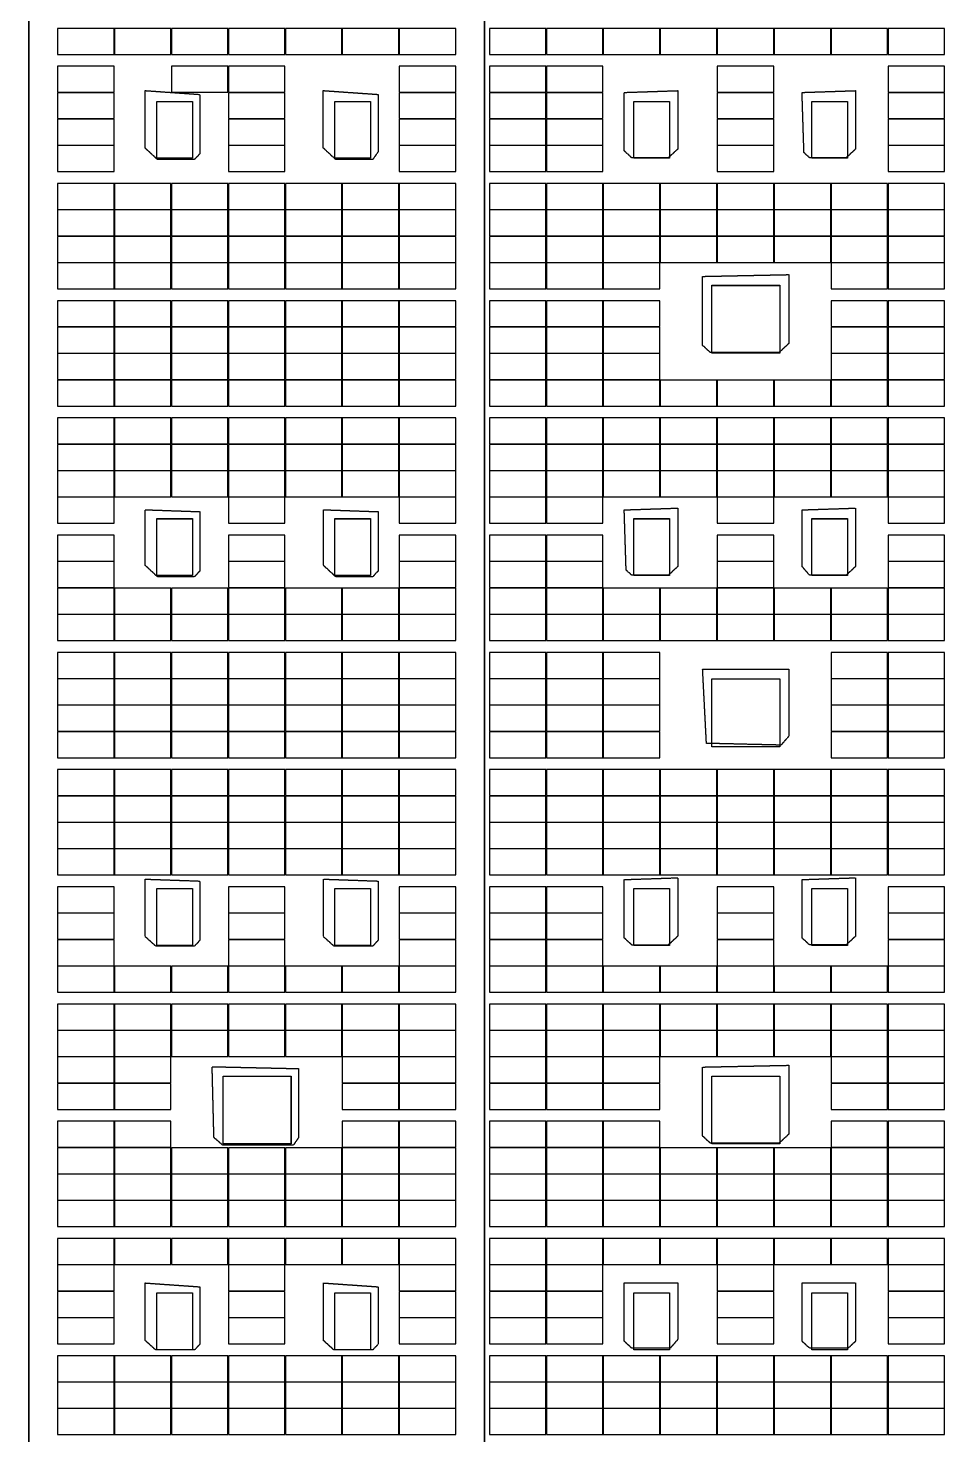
# Model space of a CAD drawing. Header units: millimetres. Extents: x -330863 to 383137, y -246038 to 314990.
# Drawn here: x -64626 to -25996, y 33059 to 92387 of the extents above; entities that cross this region are included whole.
import ezdxf

# ---------------------------------------------------------------- set-up
doc = ezdxf.new("R2010")
doc.units = ezdxf.units.MM
doc.linetypes.add('DASHED', pattern=[1.524, 1.27, -0.254])
doc.linetypes.add('HIDDEN', pattern=[0.375, 0.25, -0.125])
doc.layers.add('X消防车道', color=6, linetype='HIDDEN', lineweight=18)
for name, color, linetype in [('屋脊线', 7, 'ByLayer'), ('组件', 7, 'ByLayer'), ('阴影', 8, 'DASHED'), ('障碍物', 7, 'ByLayer')]:
    doc.layers.add(name, color=color, linetype=linetype)

# ---------------------------------------------------------------- blocks, each defined once
blk = doc.blocks.new('*U6')
at = {"layer": '屋脊线', "color": 30}
for p, q in [((-64596, -129651, 8900), (-64600, 145849, 8900)), ((-45396, -129651, 10100), (-45400, 145849, 10100))]:
    blk.add_line(p, q, dxfattribs=at)
at = {"flags": 1}
for tag in ['unit_id', 'unit_name']:
    blk.add_attdef(tag, (0, 0), '', height=2.5, dxfattribs=at)
blk = doc.blocks.new('*U80')
at = {"layer": '障碍物', "color": 1}
blk.add_polyline3d([(-59200, 89299, 10), (-57700, 89299, 10), (-57700, 86899, 10), (-59200, 86899, 10)], close=True, dxfattribs=at)
at = {"flags": 1}
for tag in ['height', 'shape']:
    blk.add_attdef(tag, (0, 0), '', height=2.5, dxfattribs=at)
blk = doc.blocks.new('*U81')
at = {"layer": '障碍物', "color": 1}
blk.add_polyline3d([(-51700, 89299, 10), (-50200, 89299, 10), (-50200, 86899, 10), (-51700, 86899, 10)], close=True, dxfattribs=at)
at = {"flags": 1}
for tag in ['height', 'shape']:
    blk.add_attdef(tag, (0, 0), '', height=2.5, dxfattribs=at)
blk = doc.blocks.new('*U82')
at = {"layer": '障碍物', "color": 1}
blk.add_polyline3d([(-59200, 71699, 10), (-57700, 71699, 10), (-57700, 69299, 10), (-59200, 69299, 10)], close=True, dxfattribs=at)
at = {"flags": 1}
for tag in ['height', 'shape']:
    blk.add_attdef(tag, (0, 0), '', height=2.5, dxfattribs=at)
blk = doc.blocks.new('*U83')
at = {"layer": '障碍物', "color": 1}
blk.add_polyline3d([(-51700, 71699, 10), (-50200, 71699, 10), (-50200, 69299, 10), (-51700, 69299, 10)], close=True, dxfattribs=at)
at = {"flags": 1}
for tag in ['height', 'shape']:
    blk.add_attdef(tag, (0, 0), '', height=2.5, dxfattribs=at)
blk = doc.blocks.new('*U84')
at = {"layer": '障碍物', "color": 1}
blk.add_polyline3d([(-59200, 56099, 10), (-57700, 56099, 10), (-57700, 53699, 10), (-59200, 53699, 10)], close=True, dxfattribs=at)
at = {"flags": 1}
for tag in ['height', 'shape']:
    blk.add_attdef(tag, (0, 0), '', height=2.5, dxfattribs=at)
blk = doc.blocks.new('*U85')
at = {"layer": '障碍物', "color": 1}
blk.add_polyline3d([(-51700, 56099, 10), (-50200, 56099, 10), (-50200, 53699, 10), (-51700, 53699, 10)], close=True, dxfattribs=at)
at = {"flags": 1}
for tag in ['height', 'shape']:
    blk.add_attdef(tag, (0, 0), '', height=2.5, dxfattribs=at)
blk = doc.blocks.new('*U86')
at = {"layer": '障碍物', "color": 1}
blk.add_polyline3d([(-59200, 39049, 10), (-57700, 39049, 10), (-57700, 36649, 10), (-59200, 36649, 10)], close=True, dxfattribs=at)
at = {"flags": 1}
for tag in ['height', 'shape']:
    blk.add_attdef(tag, (0, 0), '', height=2.5, dxfattribs=at)
blk = doc.blocks.new('*U87')
at = {"layer": '障碍物', "color": 1}
blk.add_polyline3d([(-51700, 39049, 10), (-50200, 39049, 10), (-50200, 36649, 10), (-51700, 36649, 10)], close=True, dxfattribs=at)
at = {"flags": 1}
for tag in ['height', 'shape']:
    blk.add_attdef(tag, (0, 0), '', height=2.5, dxfattribs=at)
blk = doc.blocks.new('*U108')
at = {"layer": '障碍物', "color": 1}
blk.add_polyline3d([(-56410, 48189, 10), (-53550, 48189, 10), (-53550, 45329, 10), (-56410, 45329, 10)], close=True, dxfattribs=at)
at = {"flags": 1}
for tag in ['height', 'shape']:
    blk.add_attdef(tag, (0, 0), '', height=2.5, dxfattribs=at)
blk = doc.blocks.new('*U115')
at = {"layer": '障碍物', "color": 1}
blk.add_polyline3d([(-39100, 89299, 10), (-37600, 89299, 10), (-37600, 86899, 10), (-39100, 86899, 10)], close=True, dxfattribs=at)
at = {"flags": 1}
for tag in ['height', 'shape']:
    blk.add_attdef(tag, (0, 0), '', height=2.5, dxfattribs=at)
blk = doc.blocks.new('*U116')
at = {"layer": '障碍物', "color": 1}
blk.add_polyline3d([(-31600, 89299, 10), (-30100, 89299, 10), (-30100, 86899, 10), (-31600, 86899, 10)], close=True, dxfattribs=at)
at = {"flags": 1}
for tag in ['height', 'shape']:
    blk.add_attdef(tag, (0, 0), '', height=2.5, dxfattribs=at)
blk = doc.blocks.new('*U117')
at = {"layer": '障碍物', "color": 1}
blk.add_polyline3d([(-39100, 71699, 10), (-37600, 71699, 10), (-37600, 69299, 10), (-39100, 69299, 10)], close=True, dxfattribs=at)
at = {"flags": 1}
for tag in ['height', 'shape']:
    blk.add_attdef(tag, (0, 0), '', height=2.5, dxfattribs=at)
blk = doc.blocks.new('*U118')
at = {"layer": '障碍物', "color": 1}
blk.add_polyline3d([(-31600, 71699, 10), (-30100, 71699, 10), (-30100, 69299, 10), (-31600, 69299, 10)], close=True, dxfattribs=at)
at = {"flags": 1}
for tag in ['height', 'shape']:
    blk.add_attdef(tag, (0, 0), '', height=2.5, dxfattribs=at)
blk = doc.blocks.new('*U119')
at = {"layer": '障碍物', "color": 1}
blk.add_polyline3d([(-39100, 56099, 10), (-37600, 56099, 10), (-37600, 53699, 10), (-39100, 53699, 10)], close=True, dxfattribs=at)
at = {"flags": 1}
for tag in ['height', 'shape']:
    blk.add_attdef(tag, (0, 0), '', height=2.5, dxfattribs=at)
blk = doc.blocks.new('*U120')
at = {"layer": '障碍物', "color": 1}
blk.add_polyline3d([(-31600, 56099, 10), (-30100, 56099, 10), (-30100, 53699, 10), (-31600, 53699, 10)], close=True, dxfattribs=at)
at = {"flags": 1}
for tag in ['height', 'shape']:
    blk.add_attdef(tag, (0, 0), '', height=2.5, dxfattribs=at)
blk = doc.blocks.new('*U121')
at = {"layer": '障碍物', "color": 1}
blk.add_polyline3d([(-39100, 39049, 10), (-37600, 39049, 10), (-37600, 36649, 10), (-39100, 36649, 10)], close=True, dxfattribs=at)
at = {"flags": 1}
for tag in ['height', 'shape']:
    blk.add_attdef(tag, (0, 0), '', height=2.5, dxfattribs=at)
blk = doc.blocks.new('*U122')
at = {"layer": '障碍物', "color": 1}
blk.add_polyline3d([(-31600, 39049, 10), (-30100, 39049, 10), (-30100, 36649, 10), (-31600, 36649, 10)], close=True, dxfattribs=at)
at = {"flags": 1}
for tag in ['height', 'shape']:
    blk.add_attdef(tag, (0, 0), '', height=2.5, dxfattribs=at)
blk = doc.blocks.new('*U143')
at = {"layer": '障碍物', "color": 1}
blk.add_polyline3d([(-35810, 81540, 10), (-32950, 81540, 10), (-32950, 78679, 10), (-35810, 78679, 10)], close=True, dxfattribs=at)
at = {"flags": 1}
for tag in ['height', 'shape']:
    blk.add_attdef(tag, (0, 0), '', height=2.5, dxfattribs=at)
blk = doc.blocks.new('*U144')
at = {"layer": '障碍物', "color": 1}
blk.add_polyline3d([(-35810, 64939, 10), (-32950, 64939, 10), (-32950, 62079, 10), (-35810, 62079, 10)], close=True, dxfattribs=at)
at = {"flags": 1}
for tag in ['height', 'shape']:
    blk.add_attdef(tag, (0, 0), '', height=2.5, dxfattribs=at)
blk = doc.blocks.new('*U145')
at = {"layer": '障碍物', "color": 1}
blk.add_polyline3d([(-35810, 48189, 10), (-32950, 48189, 10), (-32950, 45329, 10), (-35810, 45329, 10)], close=True, dxfattribs=at)
at = {"flags": 1}
for tag in ['height', 'shape']:
    blk.add_attdef(tag, (0, 0), '', height=2.5, dxfattribs=at)
blk = doc.blocks.new('*U11')
at = {"layer": '组件', "color": 0}
blk.add_polyline3d([(0, 0, 0), (0, 109.6, 0), (-238, 109.6, 13), (-238, 0, 13)], close=True, dxfattribs=at)
at = {"flags": 1}
for tag in ['mounting-hole-spacing1', 'mounting-hole-spacing2', 'module-material', 'vmpo', 'voco', 'silicon-material', 'panel-length', 'panel-width', 'panel-height', 'userid', 'theme', 'note', 'name', 'pmax', 'company-name', 'id', 'impo', 'isco']:
    blk.add_attdef(tag, (0, 0), '', height=2.5, dxfattribs=at)
blk = doc.blocks.new('*U9')
at = {"layer": '组件', "color": 0}
blk.add_polyline3d([(0, 0, 0), (0, -109.6, 0), (237.9, -109.6, 14.9), (237.9, 0, 14.9)], close=True, dxfattribs=at)
at = {"flags": 1}
for tag in ['mounting-hole-spacing1', 'mounting-hole-spacing2', 'module-material', 'vmpo', 'voco', 'silicon-material', 'panel-length', 'panel-width', 'panel-height', 'userid', 'theme', 'note', 'name', 'pmax', 'company-name', 'id', 'impo', 'isco']:
    blk.add_attdef(tag, (0, 0), '', height=2.5, dxfattribs=at)

msp = doc.modelspace()

# ---------------------------------------------------------------- hatches: boundary and pattern name
at = {"layer": 'X消防车道'}
h = msp.add_hatch(dxfattribs=at)
h.set_pattern_fill('DOTS', color=8, scale=1000, angle=-31.48783798)
h.set_pattern_definition([(328.51216202, (-1970228605.7, -2547630934.4), (1506.0502845, 939.1527315), [0, -1587.5])])
h.paths.add_polyline_path([(-93210.319, -143669.982, 0.388696348), (-80260.509, -155528.75), (-29868.25, -155528.75, 0.072993423), (-27282.119, -155149.186), (-24812.542, -154408.313, -0.072993423), (-22226.411, -154028.75), (83399.933, -154028.75, -0.414215405), (92400, -163028.739), (92400.012, -173021.711), (96400.012, -173176.258), (96400, -163028.734, 0.414220327), (83399.684, -150028.75), (-22813.487, -150028.75, 0.072993423), (-25399.617, -150408.313), (-27869.195, -151149.186, -0.072993423), (-30455.326, -151528.75), (-80260.509, -151528.75, -0.388697685), (-89225.766, -143318.792), (-114666.763, 145381.208, -0.440198268), (-105701.506, 155171.25), (85999.681, 155171.25, -0.414210993), (94999.681, 146171.329, -0.141448111), (96999.681, 153099.453, 0.257670399), (85999.52, 159171.25), (-105701.603, 159171.25, 0.440196051), (-118651.322, 145030.079)])

# ---------------------------------------------------------------- linework, layer by layer
at = {"layer": '屋脊线', "color": 30, "elevation": 8900}
msp.add_lwpolyline([(-64599.713, 145848.75), (-64595.512, -129651.241)], dxfattribs=at)
at = {"layer": '屋脊线', "color": 2, "elevation": 10100}
msp.add_lwpolyline([(-45399.713, 145848.75), (-45395.512, -129651.243)], dxfattribs=at)
at = {"layer": '阴影', "linetype": 'DASHED'}
for points in [[(-59698.633, 89752.764, 9207.264), (-57393.188, 89591.367, 9351.354), (-57393.154, 87089.072, 9351.354), (-57616.255, 86846.914, 9337.41), (-59178.008, 86846.885, 9239.8), (-59698.594, 87331.191, 9207.264), (-59698.633, 89752.764, 9207.264)], [(-52187.358, 89752.891, 9676.719), (-49881.914, 89591.494, 9820.809), (-49881.88, 87169.912, 9820.809), (-50104.98, 86847.031, 9806.864), (-51666.729, 86847.002, 9709.255), (-52187.319, 87331.309, 9676.719), (-52187.358, 89752.891, 9676.719)], [(-37654.18, 86914.912, 9678.565), (-39185.227, 86914.873, 9762.077), (-39507.556, 87213.262, 9779.658), (-39507.595, 89675.029, 9779.658), (-37251.316, 89749.688, 9656.588), (-37251.279, 87287.92, 9656.588), (-37654.18, 86914.912, 9678.565)], [(-30160.103, 86915.117, 9269.797), (-31691.152, 86915.068, 9353.309), (-31932.898, 87138.857, 9366.495), (-32013.521, 89675.225, 9370.891), (-29757.239, 89749.883, 9247.821), (-29757.202, 87288.115, 9247.821), (-30160.103, 86915.117, 9269.797)], [(-32980.327, 78709.155, 9423.635), (-35881.262, 78709.077, 9581.868), (-36203.591, 79007.466, 9599.448), (-36203.638, 81916.821, 9599.449), (-32577.471, 81991.523, 9401.658), (-32577.427, 79082.158, 9401.658), (-32980.327, 78709.155, 9423.635)], [(-59698.359, 72075.269, 9207.264), (-57392.92, 71994.585, 9351.354), (-57392.886, 69492.28, 9351.354), (-57615.986, 69250.122, 9337.41), (-59177.739, 69250.093, 9239.8), (-59698.33, 69734.414, 9207.264), (-59698.359, 72075.269, 9207.264)], [(-52187.09, 72075.381, 9676.719), (-49881.646, 71994.707, 9820.809), (-49881.611, 69492.402, 9820.809), (-50104.712, 69250.244, 9806.864), (-51666.46, 69250.22, 9709.255), (-52187.051, 69734.526, 9676.719), (-52187.09, 72075.381, 9676.719)], [(-37653.911, 69309.565, 9678.565), (-39184.958, 69309.521, 9762.077), (-39426.704, 69533.315, 9775.263), (-39507.327, 72069.668, 9779.658), (-37251.047, 72144.336, 9656.588), (-37251.011, 69682.568, 9656.588), (-37653.911, 69309.565, 9678.565)], [(-30159.834, 69309.761, 9269.797), (-31690.884, 69309.722, 9353.309), (-32013.213, 69682.71, 9370.891), (-32013.252, 72069.873, 9370.891), (-29756.97, 72144.531, 9247.82), (-29756.934, 69682.764, 9247.821), (-30159.834, 69309.761, 9269.797)], [(-32899.495, 62148.193, 9419.24), (-36042.173, 62222.71, 9590.659), (-36203.384, 65355.859, 9599.449), (-32577.217, 65355.952, 9401.658), (-32577.175, 62521.196, 9401.658), (-32899.495, 62148.193, 9419.24)], [(-59698.13, 56496.475, 9207.264), (-57392.686, 56415.771, 9351.354), (-57392.646, 53913.481, 9351.354), (-57615.747, 53671.318, 9337.41), (-59251.87, 53671.313, 9235.152), (-59698.086, 54074.893, 9207.264), (-59698.13, 56496.475, 9207.264)], [(-52186.851, 56496.582, 9676.719), (-49881.411, 56415.898, 9820.809), (-49881.372, 53913.604, 9820.809), (-50104.473, 53671.44, 9806.864), (-51740.591, 53671.416, 9704.607), (-52186.816, 54075.005, 9676.719), (-52186.851, 56496.582, 9676.719)], [(-37653.672, 53718.379, 9678.565), (-39184.719, 53718.34, 9762.077), (-39507.053, 54016.729, 9779.658), (-39507.087, 56478.496, 9779.658), (-37250.808, 56553.154, 9656.588), (-37250.771, 54091.396, 9656.588), (-37653.672, 53718.379, 9678.565)], [(-30159.6, 53718.589, 9269.797), (-31690.645, 53718.545, 9353.309), (-32012.976, 54016.934, 9370.891), (-32013.013, 56478.701, 9370.891), (-29756.733, 56553.359, 9247.82), (-29756.694, 54091.592, 9247.821), (-30159.6, 53718.589, 9269.797)], [(-56871.978, 48586.021, 9383.89), (-53227.896, 48505.361, 9611.646), (-53227.852, 45599.473, 9611.646), (-53450.952, 45276.592, 9597.701), (-56425.718, 45276.543, 9411.779), (-56797.563, 45599.414, 9388.538), (-56871.978, 48586.021, 9383.89)], [(-32979.819, 45363.428, 9423.635), (-35880.754, 45363.354, 9581.867), (-36203.086, 45661.738, 9599.449), (-36203.13, 48571.094, 9599.449), (-32576.963, 48645.796, 9401.658), (-32576.919, 45736.431, 9401.658), (-32979.819, 45363.428, 9423.635)], [(-59697.866, 39464.714, 9207.264), (-57392.422, 39303.311, 9351.354), (-57392.388, 36881.743, 9351.354), (-57615.493, 36639.583, 9337.41), (-59251.606, 36639.548, 9235.152), (-59697.832, 37043.147, 9207.264), (-59697.866, 39464.714, 9207.264)], [(-52186.592, 39464.827, 9676.719), (-49881.147, 39303.423, 9820.809), (-49881.113, 36881.848, 9820.809), (-50104.214, 36639.688, 9806.864), (-51740.332, 36639.663, 9704.607), (-52186.553, 37043.252, 9676.719), (-52186.592, 39464.827, 9676.719)], [(-37572.832, 36709.824, 9674.17), (-39184.46, 36709.783, 9762.077), (-39506.794, 37008.167, 9779.658), (-39506.829, 39469.934, 9779.658), (-37250.547, 39469.995, 9656.588), (-37250.513, 37082.827, 9656.588), (-37572.832, 36709.824, 9674.17)], [(-30078.755, 36710.027, 9265.402), (-31690.386, 36709.985, 9353.309), (-32012.717, 37008.372, 9370.891), (-32012.754, 39470.139, 9370.891), (-29756.475, 39470.195, 9247.82), (-29756.436, 37008.43, 9247.82), (-30078.755, 36710.027, 9265.402)]]:
    msp.add_polyline3d(points, close=True, dxfattribs=at)
at = {"layer": '障碍物', "color": 4, "elevation": 10300}
for points in [[(-59200.003, 89298.749), (-57700.003, 89298.749), (-57700.003, 86898.748), (-59200.003, 86898.748)], [(-51699.977, 89298.748), (-50199.978, 89298.748), (-50199.978, 86898.748), (-51699.977, 86898.748)], [(-39099.978, 89298.75), (-37599.978, 89298.75), (-37599.978, 86898.75), (-39099.978, 86898.75)], [(-31599.978, 89298.75), (-30099.978, 89298.75), (-30099.978, 86898.75), (-31599.978, 86898.75)], [(-59200.005, 71698.749), (-57700.005, 71698.749), (-57700.005, 69298.748), (-59200.005, 69298.748)], [(-51699.979, 71698.748), (-50199.98, 71698.748), (-50199.98, 69298.748), (-51699.979, 69298.748)], [(-39099.98, 71698.75), (-37599.98, 71698.75), (-37599.98, 69298.75), (-39099.98, 69298.75)], [(-31599.98, 71698.75), (-30099.98, 71698.75), (-30099.98, 69298.75), (-31599.98, 69298.75)], [(-59200.007, 56098.749), (-57700.007, 56098.749), (-57700.007, 53698.748), (-59200.007, 53698.748)], [(-51699.981, 56098.748), (-50199.981, 56098.748), (-50199.981, 53698.748), (-51699.981, 53698.748)], [(-39099.981, 56098.75), (-37599.982, 56098.75), (-37599.982, 53698.75), (-39099.981, 53698.75)], [(-31599.981, 56098.75), (-30099.982, 56098.75), (-30099.982, 53698.75), (-31599.981, 53698.75)], [(-59199.998, 39048.749), (-57699.999, 39048.749), (-57699.999, 36648.748), (-59199.998, 36648.748)], [(-51699.972, 39048.748), (-50199.973, 39048.748), (-50199.973, 36648.748), (-51699.972, 36648.748)], [(-39099.973, 39048.75), (-37599.973, 39048.75), (-37599.973, 36648.75), (-39099.973, 36648.75)], [(-31599.973, 39048.75), (-30099.973, 39048.75), (-30099.973, 36648.75), (-31599.973, 36648.75)]]:
    msp.add_lwpolyline(points, close=True, dxfattribs=at)
at = {"layer": '障碍物', "elevation": 10300}
for points in [[(-35810.114, 81539.504), (-32949.606, 81539.504), (-32949.606, 78678.996), (-35810.114, 78678.996)], [(-35810.114, 64939.01), (-32949.606, 64939.01), (-32949.606, 62078.502), (-35810.114, 62078.502)], [(-56410.099, 48189.01), (-53549.591, 48189.01), (-53549.591, 45328.502), (-56410.099, 45328.502)], [(-35810.114, 48189.01), (-32949.606, 48189.01), (-32949.606, 45328.502), (-35810.114, 45328.502)]]:
    msp.add_lwpolyline(points, close=True, dxfattribs=at)

# ---------------------------------------------------------------- block references
at = {"layer": '屋脊线'}
msp.add_blockref('*U6', (0, 0), dxfattribs=at)
at = {"layer": '组件', "color": 5, "xscale": 10, "yscale": 10, "zscale": 10}
for name, p in [('*U9', (-63385.201, 92376.75, 9075.859)), ('*U9', (-60985.892, 92376.75, 9225.816)), ('*U9', (-58586.583, 92376.75, 9375.773)), ('*U9', (-56187.274, 92376.75, 9525.73)), ('*U9', (-53787.965, 92376.75, 9675.686)), ('*U9', (-51388.656, 92376.75, 9825.643)), ('*U9', (-48989.347, 92376.75, 9975.6)), ('*U11', (-42809.113, 91280.75, 10058.829)), ('*U11', (-40408.677, 91280.75, 9927.896)), ('*U11', (-38008.24, 91280.75, 9796.963)), ('*U11', (-35607.803, 91280.75, 9666.03)), ('*U11', (-33207.367, 91280.75, 9535.097)), ('*U11', (-30806.93, 91280.75, 9404.164)), ('*U11', (-28406.494, 91280.75, 9273.231)), ('*U11', (-26006.057, 91280.75, 9142.298)), ('*U9', (-63385.201, 90780.75, 9075.855)), ('*U9', (-58586.583, 90780.75, 9375.768)), ('*U9', (-56187.274, 90780.75, 9525.725)), ('*U9', (-48989.347, 90780.75, 9975.595)), ('*U11', (-42809.113, 89684.75, 10058.833)), ('*U11', (-40408.677, 89684.75, 9927.9)), ('*U11', (-33207.367, 89684.75, 9535.101)), ('*U11', (-26006.057, 89684.75, 9142.302)), ('*U9', (-63385.201, 89664.75, 9075.855)), ('*U9', (-56187.274, 89664.75, 9525.725)), ('*U9', (-48989.347, 89664.75, 9975.595)), ('*U11', (-42809.113, 88568.75, 10058.833)), ('*U11', (-40408.677, 88568.75, 9927.9)), ('*U11', (-33207.367, 88568.75, 9535.101)), ('*U11', (-26006.057, 88568.75, 9142.302)), ('*U9', (-63385.201, 88548.75, 9075.855)), ('*U9', (-56187.274, 88548.75, 9525.725)), ('*U9', (-48989.347, 88548.75, 9975.595)), ('*U11', (-42809.113, 87452.75, 10058.833)), ('*U11', (-40408.677, 87452.75, 9927.9)), ('*U11', (-33207.367, 87452.75, 9535.101)), ('*U11', (-26006.057, 87452.75, 9142.302)), ('*U9', (-63385.201, 87432.75, 9075.855)), ('*U9', (-56187.274, 87432.75, 9525.725)), ('*U9', (-48989.347, 87432.75, 9975.595)), ('*U11', (-42809.113, 86336.75, 10058.833)), ('*U11', (-40408.677, 86336.75, 9927.9)), ('*U11', (-33207.367, 86336.75, 9535.101)), ('*U11', (-26006.057, 86336.75, 9142.302)), ('*U9', (-63385.201, 85836.75, 9075.85)), ('*U9', (-60985.892, 85836.75, 9225.807)), ('*U9', (-58586.583, 85836.75, 9375.763)), ('*U9', (-56187.274, 85836.75, 9525.72)), ('*U9', (-53787.965, 85836.75, 9675.677)), ('*U9', (-51388.656, 85836.75, 9825.634)), ('*U9', (-48989.347, 85836.75, 9975.591)), ('*U11', (-42809.113, 84740.75, 10058.837)), ('*U11', (-40408.677, 84740.75, 9927.904)), ('*U11', (-38008.24, 84740.75, 9796.971)), ('*U11', (-35607.803, 84740.75, 9666.038)), ('*U11', (-33207.367, 84740.75, 9535.105)), ('*U11', (-30806.93, 84740.75, 9404.172)), ('*U11', (-28406.494, 84740.75, 9273.24)), ('*U11', (-26006.057, 84740.75, 9142.307)), ('*U9', (-63385.201, 84720.75, 9075.85)), ('*U9', (-60985.892, 84720.75, 9225.807)), ('*U9', (-58586.583, 84720.75, 9375.763)), ('*U9', (-56187.274, 84720.75, 9525.72)), ('*U9', (-53787.965, 84720.75, 9675.677)), ('*U9', (-51388.656, 84720.75, 9825.634)), ('*U9', (-48989.347, 84720.75, 9975.591)), ('*U11', (-42809.113, 83624.75, 10058.837)), ('*U11', (-40408.677, 83624.75, 9927.904)), ('*U11', (-38008.24, 83624.75, 9796.971)), ('*U11', (-35607.803, 83624.75, 9666.038)), ('*U11', (-33207.367, 83624.75, 9535.105)), ('*U11', (-30806.93, 83624.75, 9404.172)), ('*U11', (-28406.494, 83624.75, 9273.24)), ('*U11', (-26006.057, 83624.75, 9142.307)), ('*U9', (-63385.201, 83604.75, 9075.85)), ('*U9', (-60985.892, 83604.75, 9225.807)), ('*U9', (-58586.583, 83604.75, 9375.763)), ('*U9', (-56187.274, 83604.75, 9525.72)), ('*U9', (-53787.965, 83604.75, 9675.677)), ('*U9', (-51388.656, 83604.75, 9825.634)), ('*U9', (-48989.347, 83604.75, 9975.591)), ('*U11', (-42809.113, 82508.75, 10058.837)), ('*U11', (-40408.677, 82508.75, 9927.904)), ('*U11', (-38008.24, 82508.75, 9796.971)), ('*U11', (-35607.803, 82508.75, 9666.038)), ('*U11', (-33207.367, 82508.75, 9535.105)), ('*U11', (-30806.93, 82508.75, 9404.172)), ('*U11', (-28406.494, 82508.75, 9273.24)), ('*U11', (-26006.057, 82508.75, 9142.307)), ('*U9', (-63385.201, 82488.75, 9075.85)), ('*U9', (-60985.892, 82488.75, 9225.807)), ('*U9', (-58586.583, 82488.75, 9375.763)), ('*U9', (-56187.274, 82488.75, 9525.72)), ('*U9', (-53787.965, 82488.75, 9675.677)), ('*U9', (-51388.656, 82488.75, 9825.634)), ('*U9', (-48989.347, 82488.75, 9975.591)), ('*U11', (-42809.113, 81392.75, 10058.837)), ('*U11', (-40408.677, 81392.75, 9927.904)), ('*U11', (-38008.24, 81392.75, 9796.971)), ('*U11', (-28406.494, 81392.75, 9273.24)), ('*U11', (-26006.057, 81392.75, 9142.307)), ('*U9', (-63385.201, 80892.75, 9075.845)), ('*U9', (-60985.892, 80892.75, 9225.802)), ('*U9', (-58586.583, 80892.75, 9375.759)), ('*U9', (-56187.274, 80892.75, 9525.716)), ('*U9', (-53787.965, 80892.75, 9675.672)), ('*U9', (-51388.656, 80892.75, 9825.629)), ('*U9', (-48989.347, 80892.75, 9975.586)), ('*U11', (-42809.113, 79796.75, 10058.841)), ('*U11', (-40408.677, 79796.75, 9927.908)), ('*U11', (-38008.24, 79796.75, 9796.975)), ('*U11', (-28406.494, 79796.75, 9273.244)), ('*U11', (-26006.057, 79796.75, 9142.311)), ('*U9', (-63385.201, 79776.75, 9075.845)), ('*U9', (-60985.892, 79776.75, 9225.802)), ('*U9', (-58586.583, 79776.75, 9375.759)), ('*U9', (-56187.274, 79776.75, 9525.716)), ('*U9', (-53787.965, 79776.75, 9675.672)), ('*U9', (-51388.656, 79776.75, 9825.629)), ('*U9', (-48989.347, 79776.75, 9975.586)), ('*U11', (-42809.113, 78680.75, 10058.841)), ('*U11', (-40408.677, 78680.75, 9927.908)), ('*U11', (-38008.24, 78680.75, 9796.975)), ('*U11', (-28406.494, 78680.75, 9273.244)), ('*U11', (-26006.057, 78680.75, 9142.311)), ('*U9', (-63385.201, 78660.75, 9075.845)), ('*U9', (-60985.892, 78660.75, 9225.802)), ('*U9', (-58586.583, 78660.75, 9375.759)), ('*U9', (-56187.274, 78660.75, 9525.716)), ('*U9', (-53787.965, 78660.75, 9675.672)), ('*U9', (-51388.656, 78660.75, 9825.629)), ('*U9', (-48989.347, 78660.75, 9975.586)), ('*U11', (-42809.113, 77564.75, 10058.841)), ('*U11', (-40408.677, 77564.75, 9927.908)), ('*U11', (-38008.24, 77564.75, 9796.975)), ('*U11', (-28406.494, 77564.75, 9273.244)), ('*U11', (-26006.057, 77564.75, 9142.311)), ('*U9', (-63385.201, 77544.75, 9075.845)), ('*U9', (-60985.892, 77544.75, 9225.802)), ('*U9', (-58586.583, 77544.75, 9375.759)), ('*U9', (-56187.274, 77544.75, 9525.716)), ('*U9', (-53787.965, 77544.75, 9675.672)), ('*U9', (-51388.656, 77544.75, 9825.629)), ('*U9', (-48989.347, 77544.75, 9975.586)), ('*U11', (-42809.113, 76448.75, 10058.841)), ('*U11', (-40408.677, 76448.75, 9927.908)), ('*U11', (-38008.24, 76448.75, 9796.975)), ('*U11', (-35607.803, 76448.75, 9666.042)), ('*U11', (-33207.367, 76448.75, 9535.109)), ('*U11', (-30806.93, 76448.75, 9404.177)), ('*U11', (-28406.494, 76448.75, 9273.244)), ('*U11', (-26006.057, 76448.75, 9142.311)), ('*U9', (-63385.201, 75948.75, 9075.84)), ('*U9', (-60985.892, 75948.75, 9225.797)), ('*U9', (-58586.583, 75948.75, 9375.754)), ('*U9', (-56187.274, 75948.75, 9525.711)), ('*U9', (-53787.965, 75948.75, 9675.668)), ('*U9', (-51388.656, 75948.75, 9825.624)), ('*U9', (-48989.347, 75948.75, 9975.581)), ('*U11', (-42809.113, 74852.75, 10058.845)), ('*U11', (-40408.677, 74852.75, 9927.912)), ('*U11', (-38008.24, 74852.75, 9796.979)), ('*U11', (-35607.803, 74852.75, 9666.046)), ('*U11', (-33207.367, 74852.75, 9535.114)), ('*U11', (-30806.93, 74852.75, 9404.181)), ('*U11', (-28406.494, 74852.75, 9273.248)), ('*U11', (-26006.057, 74852.75, 9142.315)), ('*U9', (-63385.201, 74832.75, 9075.84)), ('*U9', (-60985.892, 74832.75, 9225.797)), ('*U9', (-58586.583, 74832.75, 9375.754)), ('*U9', (-56187.274, 74832.75, 9525.711)), ('*U9', (-53787.965, 74832.75, 9675.668)), ('*U9', (-51388.656, 74832.75, 9825.624)), ('*U9', (-48989.347, 74832.75, 9975.581)), ('*U11', (-42809.113, 73736.75, 10058.845)), ('*U11', (-40408.677, 73736.75, 9927.912)), ('*U11', (-38008.24, 73736.75, 9796.979)), ('*U11', (-35607.803, 73736.75, 9666.046)), ('*U11', (-33207.367, 73736.75, 9535.114)), ('*U11', (-30806.93, 73736.75, 9404.181)), ('*U11', (-28406.494, 73736.75, 9273.248)), ('*U11', (-26006.057, 73736.75, 9142.315)), ('*U9', (-63385.201, 73716.75, 9075.84)), ('*U9', (-60985.892, 73716.75, 9225.797)), ('*U9', (-58586.583, 73716.75, 9375.754)), ('*U9', (-56187.274, 73716.75, 9525.711)), ('*U9', (-53787.965, 73716.75, 9675.668)), ('*U9', (-51388.656, 73716.75, 9825.624)), ('*U9', (-48989.347, 73716.75, 9975.581)), ('*U11', (-42809.113, 72620.75, 10058.845)), ('*U11', (-40408.677, 72620.75, 9927.912)), ('*U11', (-38008.24, 72620.75, 9796.979)), ('*U11', (-35607.803, 72620.75, 9666.046)), ('*U11', (-33207.367, 72620.75, 9535.114)), ('*U11', (-30806.93, 72620.75, 9404.181)), ('*U11', (-28406.494, 72620.75, 9273.248)), ('*U11', (-26006.057, 72620.75, 9142.315)), ('*U9', (-63385.201, 72600.75, 9075.84)), ('*U9', (-56187.274, 72600.75, 9525.711)), ('*U9', (-48989.347, 72600.75, 9975.581)), ('*U11', (-42809.113, 71504.75, 10058.845)), ('*U11', (-40408.677, 71504.75, 9927.912)), ('*U11', (-33207.367, 71504.75, 9535.114)), ('*U11', (-26006.057, 71504.75, 9142.315)), ('*U9', (-63385.201, 71004.75, 9075.836)), ('*U9', (-56187.274, 71004.75, 9525.706)), ('*U9', (-48989.347, 71004.75, 9975.577)), ('*U11', (-42809.113, 69908.75, 10058.849)), ('*U11', (-40408.677, 69908.75, 9927.916)), ('*U11', (-33207.367, 69908.75, 9535.118)), ('*U11', (-26006.057, 69908.75, 9142.319)), ('*U9', (-63385.201, 69888.75, 9075.836)), ('*U9', (-56187.274, 69888.75, 9525.706)), ('*U9', (-48989.347, 69888.75, 9975.577)), ('*U11', (-42809.113, 68792.75, 10058.849)), ('*U11', (-40408.677, 68792.75, 9927.916)), ('*U11', (-33207.367, 68792.75, 9535.118)), ('*U11', (-26006.057, 68792.75, 9142.319)), ('*U9', (-63385.201, 68772.75, 9075.836)), ('*U9', (-60985.892, 68772.75, 9225.793)), ('*U9', (-58586.583, 68772.75, 9375.749)), ('*U9', (-56187.274, 68772.75, 9525.706)), ('*U9', (-53787.965, 68772.75, 9675.663)), ('*U9', (-51388.656, 68772.75, 9825.62)), ('*U9', (-48989.347, 68772.75, 9975.577)), ('*U11', (-42809.113, 67676.75, 10058.849)), ('*U11', (-40408.677, 67676.75, 9927.916)), ('*U11', (-38008.24, 67676.75, 9796.983)), ('*U11', (-35607.803, 67676.75, 9666.051)), ('*U11', (-33207.367, 67676.75, 9535.118)), ('*U11', (-30806.93, 67676.75, 9404.185)), ('*U11', (-28406.494, 67676.75, 9273.252)), ('*U11', (-26006.057, 67676.75, 9142.319)), ('*U9', (-63385.201, 67656.75, 9075.836)), ('*U9', (-60985.892, 67656.75, 9225.793)), ('*U9', (-58586.583, 67656.75, 9375.749)), ('*U9', (-56187.274, 67656.75, 9525.706)), ('*U9', (-53787.965, 67656.75, 9675.663)), ('*U9', (-51388.656, 67656.75, 9825.62)), ('*U9', (-48989.347, 67656.75, 9975.577)), ('*U11', (-42809.113, 66560.75, 10058.849)), ('*U11', (-40408.677, 66560.75, 9927.916)), ('*U11', (-38008.24, 66560.75, 9796.983)), ('*U11', (-35607.803, 66560.75, 9666.051)), ('*U11', (-33207.367, 66560.75, 9535.118)), ('*U11', (-30806.93, 66560.75, 9404.185)), ('*U11', (-28406.494, 66560.75, 9273.252)), ('*U11', (-26006.057, 66560.75, 9142.319)), ('*U9', (-63385.201, 66060.75, 9075.831)), ('*U9', (-60985.892, 66060.75, 9225.788)), ('*U9', (-58586.583, 66060.75, 9375.745)), ('*U9', (-56187.274, 66060.75, 9525.701)), ('*U9', (-53787.965, 66060.75, 9675.658)), ('*U9', (-51388.656, 66060.75, 9825.615)), ('*U9', (-48989.347, 66060.75, 9975.572)), ('*U11', (-42809.113, 64964.75, 10058.853)), ('*U11', (-40408.677, 64964.75, 9927.92)), ('*U11', (-38008.24, 64964.75, 9796.988)), ('*U11', (-28406.494, 64964.75, 9273.256)), ('*U11', (-26006.057, 64964.75, 9142.323)), ('*U9', (-63385.201, 64944.75, 9075.831)), ('*U9', (-60985.892, 64944.75, 9225.788)), ('*U9', (-58586.583, 64944.75, 9375.745)), ('*U9', (-56187.274, 64944.75, 9525.701)), ('*U9', (-53787.965, 64944.75, 9675.658)), ('*U9', (-51388.656, 64944.75, 9825.615)), ('*U9', (-48989.347, 64944.75, 9975.572)), ('*U11', (-42809.113, 63848.75, 10058.853)), ('*U11', (-40408.677, 63848.75, 9927.92)), ('*U11', (-38008.24, 63848.75, 9796.988)), ('*U11', (-28406.494, 63848.75, 9273.256)), ('*U11', (-26006.057, 63848.75, 9142.323)), ('*U9', (-63385.201, 63828.75, 9075.831)), ('*U9', (-60985.892, 63828.75, 9225.788)), ('*U9', (-58586.583, 63828.75, 9375.745)), ('*U9', (-56187.274, 63828.75, 9525.701)), ('*U9', (-53787.965, 63828.75, 9675.658)), ('*U9', (-51388.656, 63828.75, 9825.615)), ('*U9', (-48989.347, 63828.75, 9975.572)), ('*U11', (-42809.113, 62732.75, 10058.853)), ('*U11', (-40408.677, 62732.75, 9927.92)), ('*U11', (-38008.24, 62732.75, 9796.988)), ('*U11', (-28406.494, 62732.75, 9273.256)), ('*U11', (-26006.057, 62732.75, 9142.323)), ('*U9', (-63385.201, 62712.75, 9075.831)), ('*U9', (-60985.892, 62712.75, 9225.788)), ('*U9', (-58586.583, 62712.75, 9375.745)), ('*U9', (-56187.274, 62712.75, 9525.701)), ('*U9', (-53787.965, 62712.75, 9675.658)), ('*U9', (-51388.656, 62712.75, 9825.615)), ('*U9', (-48989.347, 62712.75, 9975.572)), ('*U11', (-42809.113, 61616.75, 10058.853)), ('*U11', (-40408.677, 61616.75, 9927.92)), ('*U11', (-38008.24, 61616.75, 9796.988)), ('*U11', (-28406.494, 61616.75, 9273.256)), ('*U11', (-26006.057, 61616.75, 9142.323)), ('*U9', (-63385.201, 61116.75, 9075.826)), ('*U9', (-60985.892, 61116.75, 9225.783)), ('*U9', (-58586.583, 61116.75, 9375.74)), ('*U9', (-56187.274, 61116.75, 9525.697)), ('*U9', (-53787.965, 61116.75, 9675.654)), ('*U9', (-51388.656, 61116.75, 9825.61)), ('*U9', (-48989.347, 61116.75, 9975.567)), ('*U11', (-42809.113, 60020.75, 10058.858)), ('*U11', (-40408.677, 60020.75, 9927.925)), ('*U11', (-38008.24, 60020.75, 9796.992)), ('*U11', (-35607.803, 60020.75, 9666.059)), ('*U11', (-33207.367, 60020.75, 9535.126)), ('*U11', (-30806.93, 60020.75, 9404.193)), ('*U11', (-28406.494, 60020.75, 9273.26)), ('*U11', (-26006.057, 60020.75, 9142.327)), ('*U9', (-63385.201, 60000.75, 9075.826)), ('*U9', (-60985.892, 60000.75, 9225.783)), ('*U9', (-58586.583, 60000.75, 9375.74)), ('*U9', (-56187.274, 60000.75, 9525.697)), ('*U9', (-53787.965, 60000.75, 9675.654)), ('*U9', (-51388.656, 60000.75, 9825.61)), ('*U9', (-48989.347, 60000.75, 9975.567)), ('*U11', (-42809.113, 58904.75, 10058.858)), ('*U11', (-40408.677, 58904.75, 9927.925)), ('*U11', (-38008.24, 58904.75, 9796.992)), ('*U11', (-35607.803, 58904.75, 9666.059)), ('*U11', (-33207.367, 58904.75, 9535.126)), ('*U11', (-30806.93, 58904.75, 9404.193)), ('*U11', (-28406.494, 58904.75, 9273.26)), ('*U11', (-26006.057, 58904.75, 9142.327)), ('*U9', (-63385.201, 58884.75, 9075.826)), ('*U9', (-60985.892, 58884.75, 9225.783)), ('*U9', (-58586.583, 58884.75, 9375.74)), ('*U9', (-56187.274, 58884.75, 9525.697)), ('*U9', (-53787.965, 58884.75, 9675.654)), ('*U9', (-51388.656, 58884.75, 9825.61)), ('*U9', (-48989.347, 58884.75, 9975.567)), ('*U11', (-42809.113, 57788.75, 10058.858)), ('*U11', (-40408.677, 57788.75, 9927.925)), ('*U11', (-38008.24, 57788.75, 9796.992)), ('*U11', (-35607.803, 57788.75, 9666.059)), ('*U11', (-33207.367, 57788.75, 9535.126)), ('*U11', (-30806.93, 57788.75, 9404.193)), ('*U11', (-28406.494, 57788.75, 9273.26)), ('*U11', (-26006.057, 57788.75, 9142.327)), ('*U9', (-63385.201, 57768.75, 9075.826)), ('*U9', (-60985.892, 57768.75, 9225.783)), ('*U9', (-58586.583, 57768.75, 9375.74)), ('*U9', (-56187.274, 57768.75, 9525.697)), ('*U9', (-53787.965, 57768.75, 9675.654)), ('*U9', (-51388.656, 57768.75, 9825.61)), ('*U9', (-48989.347, 57768.75, 9975.567)), ('*U11', (-42809.113, 56672.75, 10058.858)), ('*U11', (-40408.677, 56672.75, 9927.925)), ('*U11', (-38008.24, 56672.75, 9796.992)), ('*U11', (-35607.803, 56672.75, 9666.059)), ('*U11', (-33207.367, 56672.75, 9535.126)), ('*U11', (-30806.93, 56672.75, 9404.193)), ('*U11', (-28406.494, 56672.75, 9273.26)), ('*U11', (-26006.057, 56672.75, 9142.327)), ('*U9', (-63385.201, 56172.75, 9075.822)), ('*U9', (-56187.274, 56172.75, 9525.692)), ('*U9', (-48989.347, 56172.75, 9975.562)), ('*U11', (-42809.113, 55076.75, 10058.862)), ('*U11', (-40408.677, 55076.75, 9927.929)), ('*U11', (-33207.367, 55076.75, 9535.13)), ('*U11', (-26006.057, 55076.75, 9142.331)), ('*U9', (-63385.201, 55056.75, 9075.822)), ('*U9', (-56187.274, 55056.75, 9525.692)), ('*U9', (-48989.347, 55056.75, 9975.562)), ('*U11', (-42809.113, 53960.75, 10058.862)), ('*U11', (-40408.677, 53960.75, 9927.929)), ('*U11', (-33207.367, 53960.75, 9535.13)), ('*U11', (-26006.057, 53960.75, 9142.331)), ('*U9', (-63385.201, 53940.75, 9075.822)), ('*U9', (-56187.274, 53940.75, 9525.692)), ('*U9', (-48989.347, 53940.75, 9975.562)), ('*U11', (-42809.113, 52844.75, 10058.862)), ('*U11', (-40408.677, 52844.75, 9927.929)), ('*U11', (-33207.367, 52844.75, 9535.13)), ('*U11', (-26006.057, 52844.75, 9142.331)), ('*U9', (-63385.201, 52824.75, 9075.822)), ('*U9', (-60985.892, 52824.75, 9225.778)), ('*U9', (-58586.583, 52824.75, 9375.735)), ('*U9', (-56187.274, 52824.75, 9525.692)), ('*U9', (-53787.965, 52824.75, 9675.649)), ('*U9', (-51388.656, 52824.75, 9825.606)), ('*U9', (-48989.347, 52824.75, 9975.562)), ('*U11', (-42809.113, 51728.75, 10058.862)), ('*U11', (-40408.677, 51728.75, 9927.929)), ('*U11', (-38008.24, 51728.75, 9796.996)), ('*U11', (-35607.803, 51728.75, 9666.063)), ('*U11', (-33207.367, 51728.75, 9535.13)), ('*U11', (-30806.93, 51728.75, 9404.197)), ('*U11', (-28406.494, 51728.75, 9273.264)), ('*U11', (-26006.057, 51728.75, 9142.331)), ('*U9', (-63385.201, 51228.75, 9075.817)), ('*U9', (-60985.892, 51228.75, 9225.774)), ('*U9', (-58586.583, 51228.75, 9375.73)), ('*U9', (-56187.274, 51228.75, 9525.687)), ('*U9', (-53787.965, 51228.75, 9675.644)), ('*U9', (-51388.656, 51228.75, 9825.601)), ('*U9', (-48989.347, 51228.75, 9975.558)), ('*U11', (-42809.113, 50132.75, 10058.866)), ('*U11', (-40408.677, 50132.75, 9927.933)), ('*U11', (-38008.24, 50132.75, 9797)), ('*U11', (-35607.803, 50132.75, 9666.067)), ('*U11', (-33207.367, 50132.75, 9535.134)), ('*U11', (-30806.93, 50132.75, 9404.201)), ('*U11', (-28406.494, 50132.75, 9273.268)), ('*U11', (-26006.057, 50132.75, 9142.335)), ('*U9', (-63385.201, 50112.75, 9075.817)), ('*U9', (-60985.892, 50112.75, 9225.774)), ('*U9', (-58586.583, 50112.75, 9375.73)), ('*U9', (-56187.274, 50112.75, 9525.687)), ('*U9', (-53787.965, 50112.75, 9675.644)), ('*U9', (-51388.656, 50112.75, 9825.601)), ('*U9', (-48989.347, 50112.75, 9975.558)), ('*U11', (-42809.113, 49016.75, 10058.866)), ('*U11', (-40408.677, 49016.75, 9927.933)), ('*U11', (-38008.24, 49016.75, 9797)), ('*U11', (-35607.803, 49016.75, 9666.067)), ('*U11', (-33207.367, 49016.75, 9535.134)), ('*U11', (-30806.93, 49016.75, 9404.201)), ('*U11', (-28406.494, 49016.75, 9273.268)), ('*U11', (-26006.057, 49016.75, 9142.335)), ('*U9', (-63385.201, 48996.75, 9075.817)), ('*U9', (-60985.892, 48996.75, 9225.774)), ('*U9', (-51388.656, 48996.75, 9825.601)), ('*U9', (-48989.347, 48996.75, 9975.558)), ('*U11', (-42809.113, 47900.75, 10058.866)), ('*U11', (-40408.677, 47900.75, 9927.933)), ('*U11', (-38008.24, 47900.75, 9797)), ('*U11', (-28406.494, 47900.75, 9273.268)), ('*U11', (-26006.057, 47900.75, 9142.335)), ('*U9', (-63385.201, 47880.75, 9075.817)), ('*U9', (-60985.892, 47880.75, 9225.774)), ('*U9', (-51388.656, 47880.75, 9825.601)), ('*U9', (-48989.347, 47880.75, 9975.558)), ('*U11', (-42809.113, 46784.75, 10058.866)), ('*U11', (-40408.677, 46784.75, 9927.933)), ('*U11', (-38008.24, 46784.75, 9797)), ('*U11', (-28406.494, 46784.75, 9273.268)), ('*U11', (-26006.057, 46784.75, 9142.335)), ('*U9', (-63385.201, 46284.75, 9075.812)), ('*U9', (-60985.892, 46284.75, 9225.769)), ('*U9', (-51388.656, 46284.75, 9825.596)), ('*U9', (-48989.347, 46284.75, 9975.553)), ('*U11', (-42809.113, 45188.75, 10058.87)), ('*U11', (-40408.677, 45188.75, 9927.937)), ('*U11', (-38008.24, 45188.75, 9797.004)), ('*U11', (-28406.494, 45188.75, 9273.272)), ('*U11', (-26006.057, 45188.75, 9142.34)), ('*U9', (-63385.201, 45168.75, 9075.812)), ('*U9', (-60985.892, 45168.75, 9225.769)), ('*U9', (-58586.583, 45168.75, 9375.726)), ('*U9', (-56187.274, 45168.75, 9525.683)), ('*U9', (-53787.965, 45168.75, 9675.639)), ('*U9', (-51388.656, 45168.75, 9825.596)), ('*U9', (-48989.347, 45168.75, 9975.553)), ('*U11', (-42809.113, 44072.75, 10058.87)), ('*U11', (-40408.677, 44072.75, 9927.937)), ('*U11', (-38008.24, 44072.75, 9797.004)), ('*U11', (-35607.803, 44072.75, 9666.071)), ('*U11', (-33207.367, 44072.75, 9535.138)), ('*U11', (-30806.93, 44072.75, 9404.205)), ('*U11', (-28406.494, 44072.75, 9273.272)), ('*U11', (-26006.057, 44072.75, 9142.34)), ('*U9', (-63385.201, 44052.75, 9075.812)), ('*U9', (-60985.892, 44052.75, 9225.769)), ('*U9', (-58586.583, 44052.75, 9375.726)), ('*U9', (-56187.274, 44052.75, 9525.683)), ('*U9', (-53787.965, 44052.75, 9675.639)), ('*U9', (-51388.656, 44052.75, 9825.596)), ('*U9', (-48989.347, 44052.75, 9975.553)), ('*U11', (-42809.113, 42956.75, 10058.87)), ('*U11', (-40408.677, 42956.75, 9927.937)), ('*U11', (-38008.24, 42956.75, 9797.004)), ('*U11', (-35607.803, 42956.75, 9666.071)), ('*U11', (-33207.367, 42956.75, 9535.138)), ('*U11', (-30806.93, 42956.75, 9404.205)), ('*U11', (-28406.494, 42956.75, 9273.272)), ('*U11', (-26006.057, 42956.75, 9142.34)), ('*U9', (-63385.201, 42936.75, 9075.812)), ('*U9', (-60985.892, 42936.75, 9225.769)), ('*U9', (-58586.583, 42936.75, 9375.726)), ('*U9', (-56187.274, 42936.75, 9525.683)), ('*U9', (-53787.965, 42936.75, 9675.639)), ('*U9', (-51388.656, 42936.75, 9825.596)), ('*U9', (-48989.347, 42936.75, 9975.553)), ('*U11', (-42809.113, 41840.75, 10058.87)), ('*U11', (-40408.677, 41840.75, 9927.937)), ('*U11', (-38008.24, 41840.75, 9797.004)), ('*U11', (-35607.803, 41840.75, 9666.071)), ('*U11', (-33207.367, 41840.75, 9535.138)), ('*U11', (-30806.93, 41840.75, 9404.205)), ('*U11', (-28406.494, 41840.75, 9273.272)), ('*U11', (-26006.057, 41840.75, 9142.34)), ('*U9', (-63385.201, 41340.75, 9075.807)), ('*U9', (-60985.892, 41340.75, 9225.764)), ('*U9', (-58586.583, 41340.75, 9375.721)), ('*U9', (-56187.274, 41340.75, 9525.678)), ('*U9', (-53787.965, 41340.75, 9675.635)), ('*U9', (-51388.656, 41340.75, 9825.591)), ('*U9', (-48989.347, 41340.75, 9975.548)), ('*U11', (-42809.113, 40244.75, 10058.874)), ('*U11', (-40408.677, 40244.75, 9927.941)), ('*U11', (-38008.24, 40244.75, 9797.008)), ('*U11', (-35607.803, 40244.75, 9666.075)), ('*U11', (-33207.367, 40244.75, 9535.142)), ('*U11', (-30806.93, 40244.75, 9404.209)), ('*U11', (-28406.494, 40244.75, 9273.277)), ('*U11', (-26006.057, 40244.75, 9142.344)), ('*U9', (-63385.201, 40224.75, 9075.807)), ('*U9', (-56187.274, 40224.75, 9525.678)), ('*U9', (-48989.347, 40224.75, 9975.548)), ('*U11', (-42809.113, 39128.75, 10058.874)), ('*U11', (-40408.677, 39128.75, 9927.941)), ('*U11', (-33207.367, 39128.75, 9535.142)), ('*U11', (-26006.057, 39128.75, 9142.344)), ('*U9', (-63385.201, 39108.75, 9075.807)), ('*U9', (-56187.274, 39108.75, 9525.678)), ('*U9', (-48989.347, 39108.75, 9975.548)), ('*U11', (-42809.113, 38012.75, 10058.874)), ('*U11', (-40408.677, 38012.75, 9927.941)), ('*U11', (-33207.367, 38012.75, 9535.142)), ('*U11', (-26006.057, 38012.75, 9142.344)), ('*U9', (-63385.201, 37992.75, 9075.807)), ('*U9', (-56187.274, 37992.75, 9525.678)), ('*U9', (-48989.347, 37992.75, 9975.548)), ('*U11', (-42809.113, 36896.75, 10058.874)), ('*U11', (-40408.677, 36896.75, 9927.941)), ('*U11', (-33207.367, 36896.75, 9535.142)), ('*U11', (-26006.057, 36896.75, 9142.344)), ('*U9', (-63385.201, 36396.75, 9075.803)), ('*U9', (-60985.892, 36396.75, 9225.76)), ('*U9', (-58586.583, 36396.75, 9375.716)), ('*U9', (-56187.274, 36396.75, 9525.673)), ('*U9', (-53787.965, 36396.75, 9675.63)), ('*U9', (-51388.656, 36396.75, 9825.587)), ('*U9', (-48989.347, 36396.75, 9975.544)), ('*U11', (-42809.113, 35300.75, 10058.878)), ('*U11', (-40408.677, 35300.75, 9927.945)), ('*U11', (-38008.24, 35300.75, 9797.012)), ('*U11', (-35607.803, 35300.75, 9666.079)), ('*U11', (-33207.367, 35300.75, 9535.146)), ('*U11', (-30806.93, 35300.75, 9404.214)), ('*U11', (-28406.494, 35300.75, 9273.281)), ('*U11', (-26006.057, 35300.75, 9142.348)), ('*U9', (-63385.201, 35280.75, 9075.803)), ('*U9', (-60985.892, 35280.75, 9225.76)), ('*U9', (-58586.583, 35280.75, 9375.716)), ('*U9', (-56187.274, 35280.75, 9525.673)), ('*U9', (-53787.965, 35280.75, 9675.63)), ('*U9', (-51388.656, 35280.75, 9825.587)), ('*U9', (-48989.347, 35280.75, 9975.544)), ('*U11', (-42809.113, 34184.75, 10058.878)), ('*U11', (-40408.677, 34184.75, 9927.945)), ('*U11', (-38008.24, 34184.75, 9797.012)), ('*U11', (-35607.803, 34184.75, 9666.079)), ('*U11', (-33207.367, 34184.75, 9535.146)), ('*U11', (-30806.93, 34184.75, 9404.214)), ('*U11', (-28406.494, 34184.75, 9273.281)), ('*U11', (-26006.057, 34184.75, 9142.348)), ('*U9', (-63385.201, 34164.75, 9075.803)), ('*U9', (-60985.892, 34164.75, 9225.76)), ('*U9', (-58586.583, 34164.75, 9375.716)), ('*U9', (-56187.274, 34164.75, 9525.673)), ('*U9', (-53787.965, 34164.75, 9675.63)), ('*U9', (-51388.656, 34164.75, 9825.587)), ('*U9', (-48989.347, 34164.75, 9975.544)), ('*U11', (-42809.113, 33068.75, 10058.878)), ('*U11', (-40408.677, 33068.75, 9927.945)), ('*U11', (-38008.24, 33068.75, 9797.012)), ('*U11', (-35607.803, 33068.75, 9666.079)), ('*U11', (-33207.367, 33068.75, 9535.146)), ('*U11', (-30806.93, 33068.75, 9404.214)), ('*U11', (-28406.494, 33068.75, 9273.281)), ('*U11', (-26006.057, 33068.75, 9142.348))]:
    msp.add_blockref(name, p, dxfattribs=at)
at = {"layer": '障碍物'}
for name in ['*U80', '*U81', '*U115', '*U116', '*U143', '*U82', '*U83', '*U117', '*U118', '*U144', '*U84', '*U85', '*U119', '*U120', '*U108', '*U145', '*U86', '*U87', '*U121', '*U122']:
    msp.add_blockref(name, (0, 0), dxfattribs=at)

doc.saveas('drawing.dxf')
